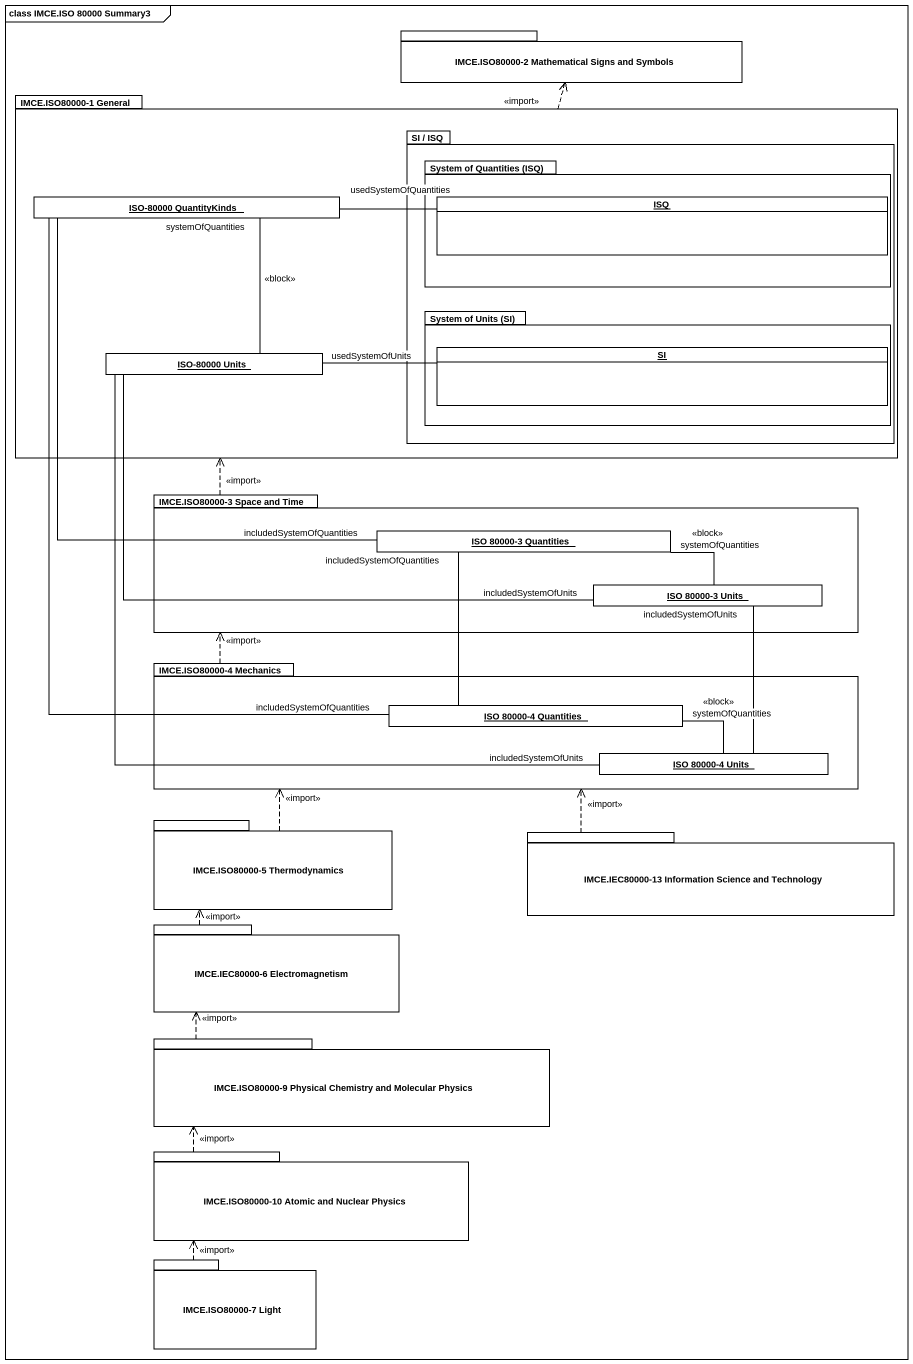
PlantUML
@startuml
mainframe class IMCE.ISO 80000 Summary3
hide circle
hide empty members
package "IMCE.ISO80000-2 Mathematical Signs and Symbols" as IMCE_ISO80000_2 #FFFFFF {
}
package "IMCE.ISO80000-1 General" as IMCE_ISO80000_1_General #FFFFFF {
  package "SI / ISQ" as SI_ISQ #FFFFFF {
    package "System of Quantities (ISQ)" as System_of_Quantities_ISQ #FFFFFF {
      object ISQ #FFFFFF
    }
    package "System of Units (SI)" as System_of_Units_SI #FFFFFF {
      object SI #FFFFFF
    }
  }
  object "ISO-80000 QuantityKinds" as ISO_80000_QuantityKinds #FFFFFF
  object "ISO-80000 Units" as ISO_80000_Units #FFFFFF
}
package "IMCE.ISO80000-3 Space and Time" as IMCE_ISO80000_3_Space_and #FFFFFF {
  object "ISO 80000-3 Quantities" as ISO_80000_3_Quantities #FFFFFF
  object "ISO 80000-3 Units" as ISO_80000_3_Units #FFFFFF
}
package "IMCE.ISO80000-4 Mechanics" as IMCE_ISO80000_4_Mechanics #FFFFFF {
  object "ISO 80000-4 Quantities" as ISO_80000_4_Quantities #FFFFFF
  object "ISO 80000-4 Units" as ISO_80000_4_Units #FFFFFF
}
package "IMCE.ISO80000-5 Thermodynamics" as IMCE_ISO80000_5 #FFFFFF {
}
package "IMCE.IEC80000-13 Information Science and Technology" as IMCE_IEC80000_13 #FFFFFF {
}
package "IMCE.IEC80000-6 Electromagnetism" as IMCE_IEC80000_6 #FFFFFF {
}
package "IMCE.ISO80000-9 Physical Chemistry and Molecular Physics" as IMCE_ISO80000_9_Physical #FFFFFF {
}
package "IMCE.ISO80000-10 Atomic and Nuclear Physics" as IMCE_ISO80000_10_Atomic_and #FFFFFF {
}
package "IMCE.ISO80000-7 Light" as IMCE_ISO80000_7_Light #FFFFFF {
}
IMCE_ISO80000_1_General .up.> IMCE_ISO80000_2 : <<import>>
ISO_80000_QuantityKinds -right- ISQ : usedSystemOfQuantities
ISO_80000_QuantityKinds -- ISO_80000_Units : systemOfQuantities\n<<block>>
ISO_80000_Units -right- SI : usedSystemOfUnits
IMCE_ISO80000_3_Space_and .up.> IMCE_ISO80000_1_General : <<import>>
ISO_80000_3_Quantities -up- ISO_80000_QuantityKinds : includedSystemOfQuantities
ISO_80000_3_Quantities -right- ISO_80000_3_Units : systemOfQuantities\n<<block>>
ISO_80000_3_Quantities -- ISO_80000_4_Quantities : includedSystemOfQuantities
ISO_80000_3_Units -left- ISO_80000_Units : includedSystemOfUnits
ISO_80000_3_Units -- ISO_80000_4_Units : includedSystemOfUnits
IMCE_ISO80000_4_Mechanics .up.> IMCE_ISO80000_3_Space_and : <<import>>
ISO_80000_4_Quantities -up- ISO_80000_QuantityKinds : includedSystemOfQuantities
ISO_80000_4_Quantities -right- ISO_80000_4_Units : systemOfQuantities\n<<block>>
ISO_80000_4_Units -up- ISO_80000_Units : includedSystemOfUnits
IMCE_ISO80000_5 .right.> IMCE_ISO80000_4_Mechanics : <<import>>
IMCE_IEC80000_13 .up.> IMCE_ISO80000_4_Mechanics : <<import>>
IMCE_IEC80000_6 .up.> IMCE_ISO80000_5 : <<import>>
IMCE_ISO80000_9_Physical .up.> IMCE_IEC80000_6 : <<import>>
IMCE_ISO80000_10_Atomic_and .up.> IMCE_ISO80000_9_Physical : <<import>>
IMCE_ISO80000_7_Light .up.> IMCE_ISO80000_10_Atomic_and : <<import>>
@enduml
